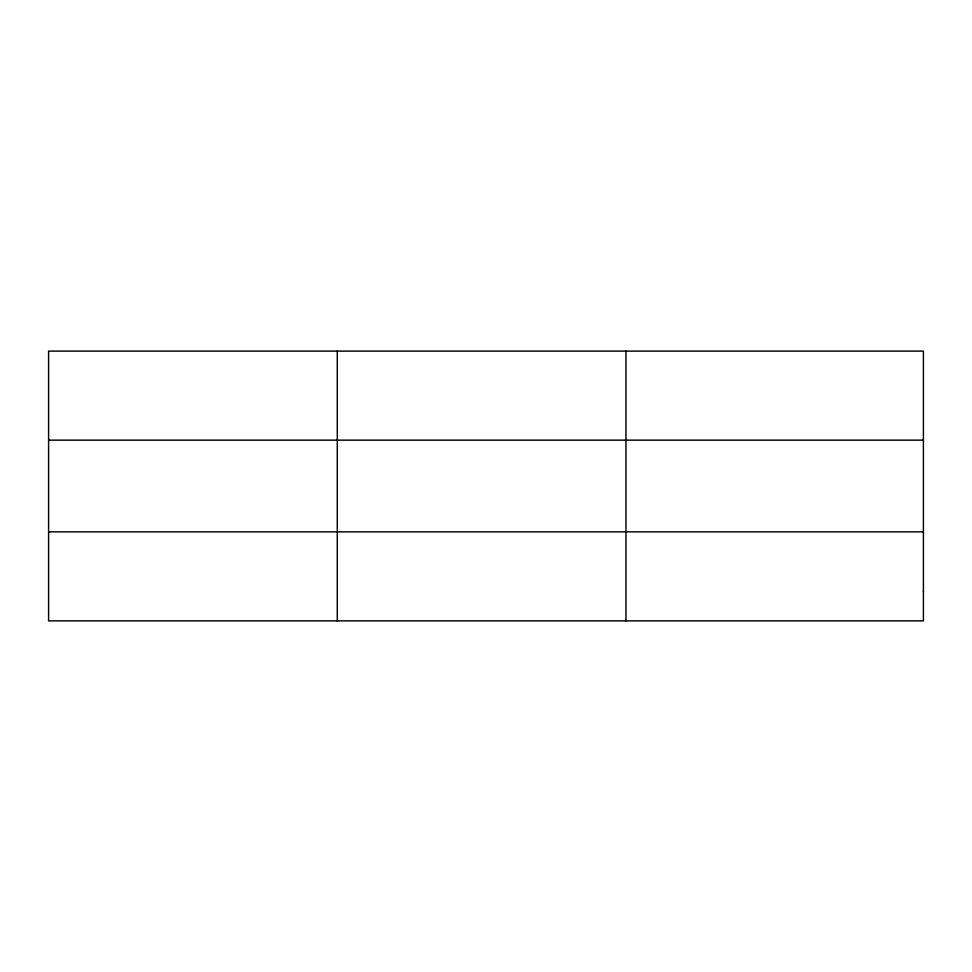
<?xml version="1.0" encoding="UTF-8"?>
<svg xmlns="http://www.w3.org/2000/svg" width="972" height="972" viewBox="0 0 972 972"><rect width="100%" height="100%" fill="white"/><g stroke="black" fill="none" stroke-linecap="round" stroke-linejoin="round"><path stroke-width="1.46" d="M337.284 351.123L337.284 620.877M625.968 351.123L625.968 620.877M48.6 440.146L923.4 440.146M48.6 531.854L923.4 531.854M923.4 591.207L923.4 620.877L48.6 620.877L48.6 351.123L923.4 351.123L923.4 591.207"/></g></svg>
